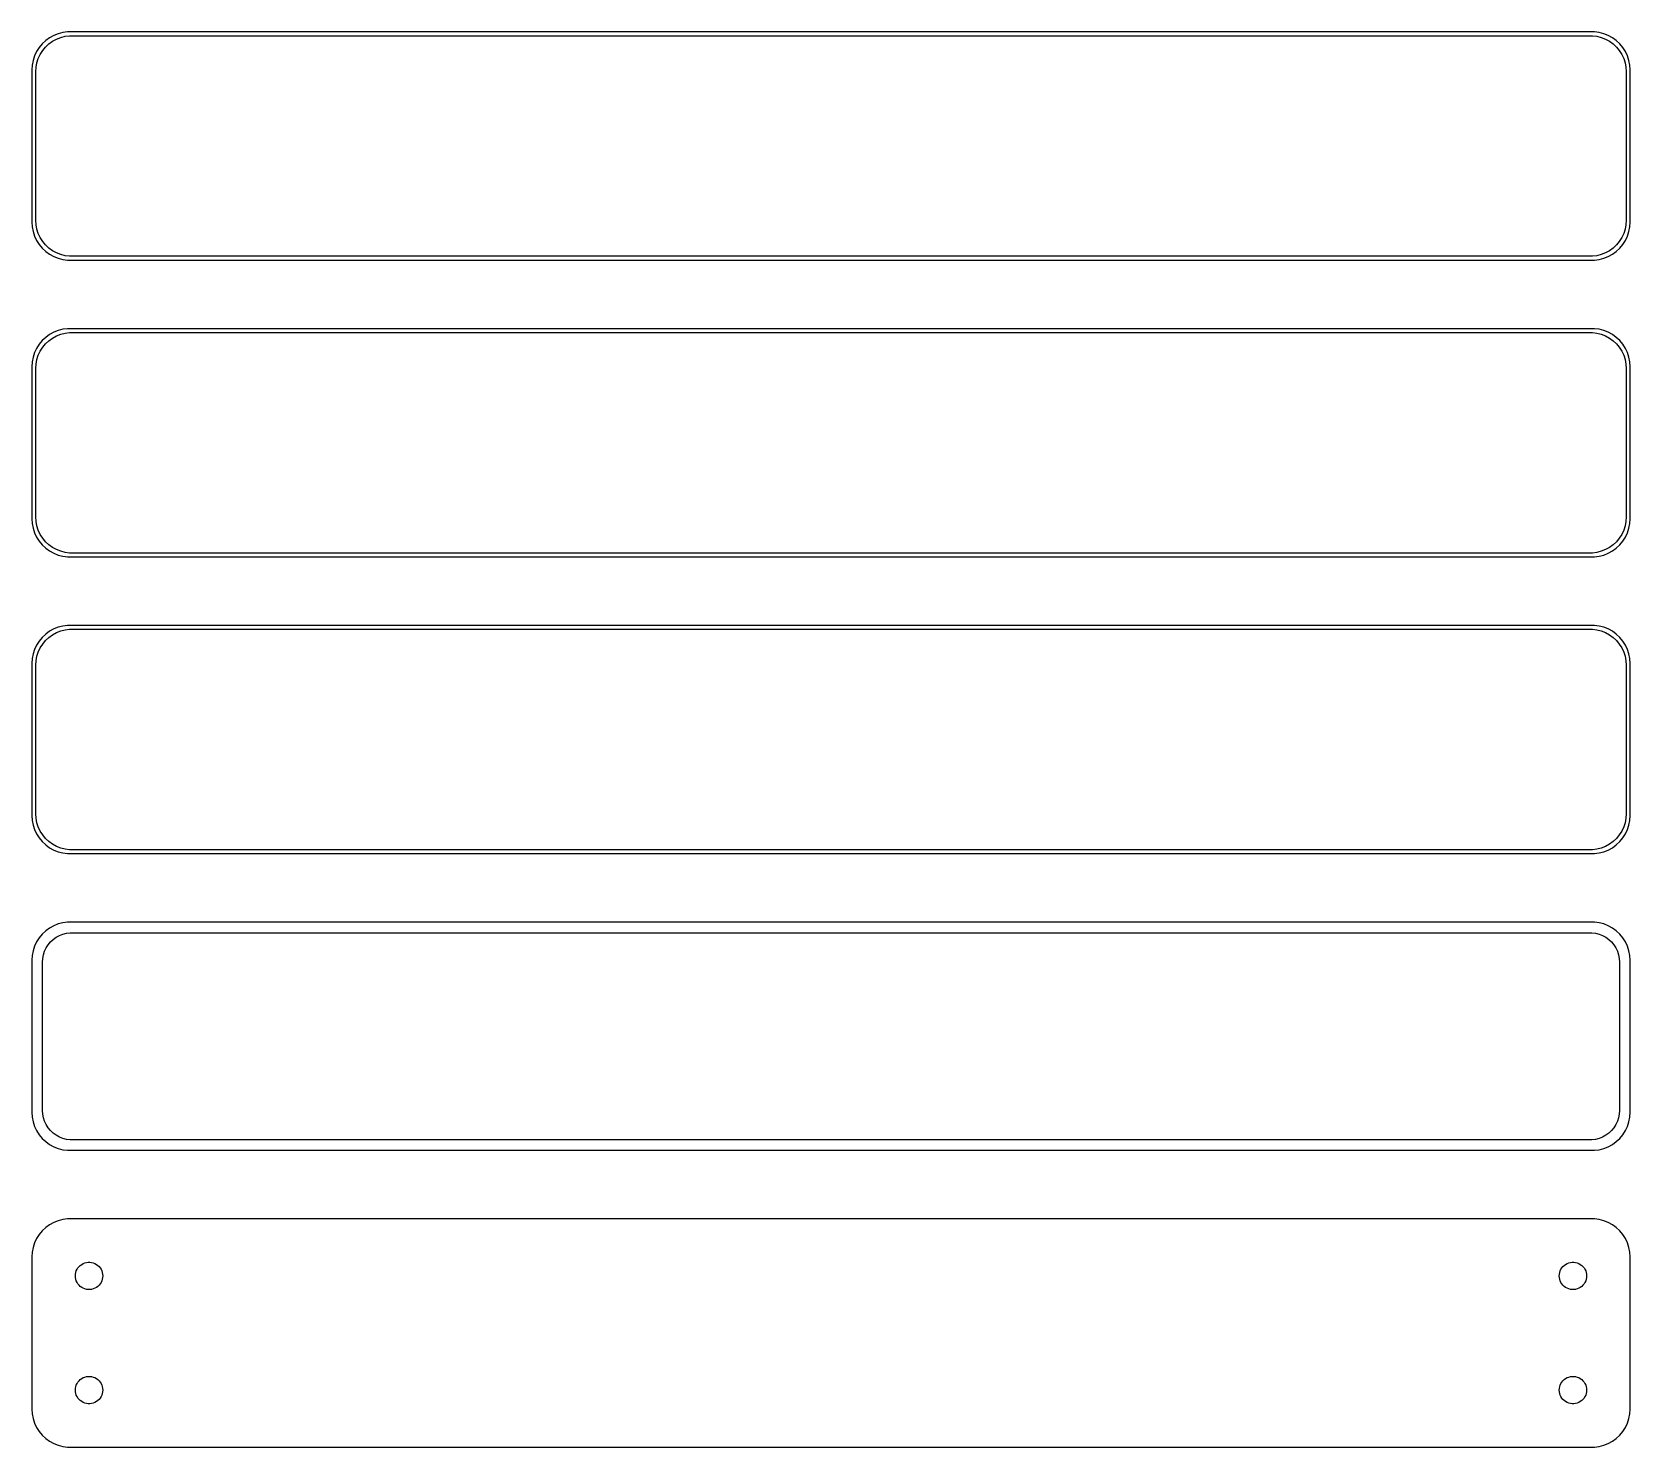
# Model space of a CAD drawing. Header units: metres. Extents: x -105 to 105, y 141 to 327.
import ezdxf

# ---------------------------------------------------------------- set-up
doc = ezdxf.new("R2010")
doc.units = ezdxf.units.M

msp = doc.modelspace()

# ---------------------------------------------------------------- linework, layer by layer
for p, q in [((-103.187, 325.853), (-103.645, 325.423)), ((-102.679, 326.222), (-103.187, 325.853)), ((-102.778, 325.41), (-102.295, 325.761)), ((-102.129, 326.524), (-102.679, 326.222)), ((-102.295, 325.761), (-101.772, 326.048)), ((-101.545, 326.755), (-102.129, 326.524)), ((-101.772, 326.048), (-101.218, 326.268)), ((-100.937, 326.911), (-101.545, 326.755)), ((-101.218, 326.268), (-100.64, 326.416)), ((-100.314, 326.99), (-100.937, 326.911)), ((-100.64, 326.416), (-100.048, 326.491)), ((100.314, 326.99), (-100.314, 326.99)), ((-100.048, 326.491), (100.048, 326.491)), ((100.048, 326.491), (100.64, 326.416)), ((100.937, 326.911), (100.314, 326.99)), ((100.64, 326.416), (101.218, 326.268)), ((101.545, 326.755), (100.937, 326.911)), ((101.218, 326.268), (101.772, 326.048)), ((102.129, 326.524), (101.545, 326.755)), ((101.772, 326.048), (102.295, 325.761)), ((102.679, 326.222), (102.129, 326.524)), ((102.295, 325.761), (102.778, 325.41)), ((103.187, 325.853), (102.679, 326.222)), ((103.645, 325.423), (103.187, 325.853)), ((-104.649, 323.841), (-104.843, 323.243)), ((-104.382, 324.409), (-104.649, 323.841)), ((-104.045, 324.939), (-104.382, 324.409)), ((-104.351, 322.931), (-104.166, 323.499)), ((-104.166, 323.499), (-103.912, 324.038)), ((-103.645, 325.423), (-104.045, 324.939)), ((-103.912, 324.038), (-103.593, 324.542)), ((-103.593, 324.542), (-103.213, 325.002)), ((-103.213, 325.002), (-102.778, 325.41)), ((102.778, 325.41), (103.213, 325.002)), ((103.213, 325.002), (103.593, 324.542)), ((103.593, 324.542), (103.912, 324.038)), ((104.045, 324.939), (103.645, 325.423)), ((103.912, 324.038), (104.166, 323.499)), ((104.382, 324.409), (104.045, 324.939)), ((104.166, 323.499), (104.351, 322.931)), ((104.649, 323.841), (104.382, 324.409)), ((104.843, 323.243), (104.649, 323.841)), ((-104.961, 322.627), (-105, 322)), ((-105, 322), (-105, 302)), ((-104.843, 323.243), (-104.961, 322.627)), ((-104.5, 321.75), (-104.463, 322.345)), ((-104.5, 302.25), (-104.5, 321.75)), ((-104.463, 322.345), (-104.351, 322.931)), ((104.351, 322.931), (104.463, 322.345)), ((104.463, 322.345), (104.5, 321.75)), ((104.5, 321.75), (104.5, 302.25)), ((104.961, 322.627), (104.843, 323.243)), ((105, 322), (104.961, 322.627)), ((105, 302), (105, 322)), ((-105, 302), (-104.961, 301.373)), ((-104.961, 301.373), (-104.843, 300.757)), ((-104.843, 300.757), (-104.649, 300.159)), ((-104.463, 301.655), (-104.5, 302.25)), ((-104.351, 301.069), (-104.463, 301.655)), ((-104.166, 300.501), (-104.351, 301.069)), ((-103.912, 299.962), (-104.166, 300.501)), ((104.166, 300.501), (103.912, 299.962)), ((104.351, 301.069), (104.166, 300.501)), ((104.463, 301.655), (104.351, 301.069)), ((104.5, 302.25), (104.463, 301.655)), ((104.649, 300.159), (104.843, 300.757)), ((104.843, 300.757), (104.961, 301.373)), ((104.961, 301.373), (105, 302)), ((-104.649, 300.159), (-104.382, 299.591)), ((-104.382, 299.591), (-104.045, 299.061)), ((-104.045, 299.061), (-103.645, 298.577)), ((-103.593, 299.458), (-103.912, 299.962)), ((-103.645, 298.577), (-103.187, 298.147)), ((-103.213, 298.998), (-103.593, 299.458)), ((-102.778, 298.59), (-103.213, 298.998)), ((-102.295, 298.239), (-102.778, 298.59)), ((-101.772, 297.952), (-102.295, 298.239)), ((102.295, 298.239), (101.772, 297.952)), ((102.778, 298.59), (102.295, 298.239)), ((103.213, 298.998), (102.778, 298.59)), ((103.187, 298.147), (103.645, 298.577)), ((103.593, 299.458), (103.213, 298.998)), ((103.912, 299.962), (103.593, 299.458)), ((103.645, 298.577), (104.045, 299.061)), ((104.045, 299.061), (104.382, 299.591)), ((104.382, 299.591), (104.649, 300.159)), ((-103.187, 298.147), (-102.679, 297.778)), ((-102.679, 297.778), (-102.129, 297.476)), ((-102.129, 297.476), (-101.545, 297.245)), ((-101.218, 297.732), (-101.772, 297.952)), ((-101.545, 297.245), (-100.937, 297.089)), ((-100.64, 297.584), (-101.218, 297.732)), ((-100.937, 297.089), (-100.314, 297.01)), ((-100.048, 297.509), (-100.64, 297.584)), ((-100.314, 297.01), (100.314, 297.01)), ((100.048, 297.509), (-100.048, 297.509)), ((100.64, 297.584), (100.048, 297.509)), ((100.314, 297.01), (100.937, 297.089)), ((101.218, 297.732), (100.64, 297.584)), ((100.937, 297.089), (101.545, 297.245)), ((101.772, 297.952), (101.218, 297.732)), ((101.545, 297.245), (102.129, 297.476)), ((102.129, 297.476), (102.679, 297.778)), ((102.679, 297.778), (103.187, 298.147)), ((-101.545, 287.755), (-102.129, 287.524)), ((-100.937, 287.911), (-101.545, 287.755)), ((-100.314, 287.99), (-100.937, 287.911)), ((100.314, 287.99), (-100.314, 287.99)), ((100.937, 287.911), (100.314, 287.99)), ((101.545, 287.755), (100.937, 287.911)), ((102.129, 287.524), (101.545, 287.755)), ((-104.045, 285.939), (-104.382, 285.409)), ((-103.645, 286.423), (-104.045, 285.939)), ((-103.187, 286.853), (-103.645, 286.423)), ((-103.593, 285.542), (-103.213, 286.002)), ((-103.213, 286.002), (-102.778, 286.41)), ((-102.679, 287.222), (-103.187, 286.853)), ((-102.778, 286.41), (-102.295, 286.761)), ((-102.129, 287.524), (-102.679, 287.222)), ((-102.295, 286.761), (-101.772, 287.048)), ((-101.772, 287.048), (-101.218, 287.268)), ((-101.218, 287.268), (-100.64, 287.416)), ((-100.64, 287.416), (-100.048, 287.491)), ((-100.048, 287.491), (100.048, 287.491)), ((100.048, 287.491), (100.64, 287.416)), ((100.64, 287.416), (101.218, 287.268)), ((101.218, 287.268), (101.772, 287.048)), ((101.772, 287.048), (102.295, 286.761)), ((102.679, 287.222), (102.129, 287.524)), ((102.295, 286.761), (102.778, 286.41)), ((103.187, 286.853), (102.679, 287.222)), ((102.778, 286.41), (103.213, 286.002)), ((103.645, 286.423), (103.187, 286.853)), ((103.213, 286.002), (103.593, 285.542)), ((104.045, 285.939), (103.645, 286.423)), ((104.382, 285.409), (104.045, 285.939)), ((-104.961, 283.627), (-105, 283)), ((-104.843, 284.243), (-104.961, 283.627)), ((-104.649, 284.841), (-104.843, 284.243)), ((-104.382, 285.409), (-104.649, 284.841)), ((-104.463, 283.345), (-104.351, 283.931)), ((-104.351, 283.931), (-104.166, 284.499)), ((-104.166, 284.499), (-103.912, 285.038)), ((-103.912, 285.038), (-103.593, 285.542)), ((103.593, 285.542), (103.912, 285.038)), ((103.912, 285.038), (104.166, 284.499)), ((104.166, 284.499), (104.351, 283.931)), ((104.351, 283.931), (104.463, 283.345)), ((104.649, 284.841), (104.382, 285.409)), ((104.843, 284.243), (104.649, 284.841)), ((104.961, 283.627), (104.843, 284.243)), ((105, 283), (104.961, 283.627)), ((-105, 283), (-105, 263)), ((-104.5, 282.75), (-104.463, 283.345)), ((-104.5, 263.25), (-104.5, 282.75)), ((104.463, 283.345), (104.5, 282.75)), ((104.5, 282.75), (104.5, 263.25)), ((105, 263), (105, 283)), ((-105, 263), (-104.961, 262.373)), ((-104.463, 262.655), (-104.5, 263.25)), ((-104.351, 262.069), (-104.463, 262.655)), ((104.463, 262.655), (104.351, 262.069)), ((104.5, 263.25), (104.463, 262.655)), ((104.961, 262.373), (105, 263)), ((-104.961, 262.373), (-104.843, 261.757)), ((-104.843, 261.757), (-104.649, 261.159)), ((-104.649, 261.159), (-104.382, 260.591)), ((-104.382, 260.591), (-104.045, 260.061)), ((-104.166, 261.501), (-104.351, 262.069)), ((-103.912, 260.962), (-104.166, 261.501)), ((-103.593, 260.458), (-103.912, 260.962)), ((-103.213, 259.998), (-103.593, 260.458)), ((103.593, 260.458), (103.213, 259.998)), ((103.912, 260.962), (103.593, 260.458)), ((104.166, 261.501), (103.912, 260.962)), ((104.045, 260.061), (104.382, 260.591)), ((104.351, 262.069), (104.166, 261.501)), ((104.382, 260.591), (104.649, 261.159)), ((104.649, 261.159), (104.843, 261.757)), ((104.843, 261.757), (104.961, 262.373)), ((-104.045, 260.061), (-103.645, 259.577)), ((-103.645, 259.577), (-103.187, 259.147)), ((-102.778, 259.59), (-103.213, 259.998)), ((-103.187, 259.147), (-102.679, 258.778)), ((-102.295, 259.239), (-102.778, 259.59)), ((-102.679, 258.778), (-102.129, 258.476)), ((-101.772, 258.952), (-102.295, 259.239)), ((-102.129, 258.476), (-101.545, 258.245)), ((-101.218, 258.732), (-101.772, 258.952)), ((-100.64, 258.584), (-101.218, 258.732)), ((-100.048, 258.509), (-100.64, 258.584)), ((100.048, 258.509), (-100.048, 258.509)), ((100.64, 258.584), (100.048, 258.509)), ((101.218, 258.732), (100.64, 258.584)), ((101.772, 258.952), (101.218, 258.732)), ((101.545, 258.245), (102.129, 258.476)), ((102.295, 259.239), (101.772, 258.952)), ((102.129, 258.476), (102.679, 258.778)), ((102.778, 259.59), (102.295, 259.239)), ((102.679, 258.778), (103.187, 259.147)), ((103.213, 259.998), (102.778, 259.59)), ((103.187, 259.147), (103.645, 259.577)), ((103.645, 259.577), (104.045, 260.061)), ((-101.545, 258.245), (-100.937, 258.089)), ((-100.937, 258.089), (-100.314, 258.01)), ((-100.314, 258.01), (100.314, 258.01)), ((100.314, 258.01), (100.937, 258.089)), ((100.937, 258.089), (101.545, 258.245)), ((-103.187, 247.853), (-103.645, 247.423)), ((-102.679, 248.222), (-103.187, 247.853)), ((-102.129, 248.524), (-102.679, 248.222)), ((-102.295, 247.761), (-101.772, 248.048)), ((-101.545, 248.755), (-102.129, 248.524)), ((-101.772, 248.048), (-101.218, 248.268)), ((-100.937, 248.911), (-101.545, 248.755)), ((-101.218, 248.268), (-100.64, 248.416)), ((-100.314, 248.99), (-100.937, 248.911)), ((-100.64, 248.416), (-100.048, 248.491)), ((100.314, 248.99), (-100.314, 248.99)), ((-100.048, 248.491), (100.048, 248.491)), ((100.048, 248.491), (100.64, 248.416)), ((100.937, 248.911), (100.314, 248.99)), ((100.64, 248.416), (101.218, 248.268)), ((101.545, 248.755), (100.937, 248.911)), ((101.218, 248.268), (101.772, 248.048)), ((102.129, 248.524), (101.545, 248.755)), ((101.772, 248.048), (102.295, 247.761)), ((102.679, 248.222), (102.129, 248.524)), ((103.187, 247.853), (102.679, 248.222)), ((103.645, 247.423), (103.187, 247.853)), ((-104.649, 245.841), (-104.843, 245.243)), ((-104.382, 246.409), (-104.649, 245.841)), ((-104.045, 246.939), (-104.382, 246.409)), ((-104.166, 245.499), (-103.912, 246.038)), ((-103.645, 247.423), (-104.045, 246.939)), ((-103.912, 246.038), (-103.593, 246.542)), ((-103.593, 246.542), (-103.213, 247.002)), ((-103.213, 247.002), (-102.778, 247.41)), ((-102.778, 247.41), (-102.295, 247.761)), ((102.295, 247.761), (102.778, 247.41)), ((102.778, 247.41), (103.213, 247.002)), ((103.213, 247.002), (103.593, 246.542)), ((103.593, 246.542), (103.912, 246.038)), ((104.045, 246.939), (103.645, 247.423)), ((103.912, 246.038), (104.166, 245.499)), ((104.382, 246.409), (104.045, 246.939)), ((104.649, 245.841), (104.382, 246.409)), ((104.843, 245.243), (104.649, 245.841)), ((-104.961, 244.627), (-105, 244)), ((-105, 244), (-105, 224)), ((-104.843, 245.243), (-104.961, 244.627)), ((-104.5, 243.75), (-104.463, 244.345)), ((-104.5, 224.25), (-104.5, 243.75)), ((-104.463, 244.345), (-104.351, 244.931)), ((-104.351, 244.931), (-104.166, 245.499)), ((104.166, 245.499), (104.351, 244.931)), ((104.351, 244.931), (104.463, 244.345)), ((104.463, 244.345), (104.5, 243.75)), ((104.5, 243.75), (104.5, 224.25)), ((104.961, 244.627), (104.843, 245.243)), ((105, 244), (104.961, 244.627)), ((105, 224), (105, 244)), ((-105, 224), (-104.961, 223.373)), ((-104.961, 223.373), (-104.843, 222.757)), ((-104.843, 222.757), (-104.649, 222.159)), ((-104.463, 223.655), (-104.5, 224.25)), ((-104.351, 223.069), (-104.463, 223.655)), ((-104.166, 222.501), (-104.351, 223.069)), ((104.351, 223.069), (104.166, 222.501)), ((104.463, 223.655), (104.351, 223.069)), ((104.5, 224.25), (104.463, 223.655)), ((104.649, 222.159), (104.843, 222.757)), ((104.843, 222.757), (104.961, 223.373)), ((104.961, 223.373), (105, 224)), ((-104.649, 222.159), (-104.382, 221.591)), ((-104.382, 221.591), (-104.045, 221.061)), ((-103.912, 221.962), (-104.166, 222.501)), ((-104.045, 221.061), (-103.645, 220.577)), ((-103.593, 221.458), (-103.912, 221.962)), ((-103.645, 220.577), (-103.187, 220.147)), ((-103.213, 220.998), (-103.593, 221.458)), ((-102.778, 220.59), (-103.213, 220.998)), ((-102.295, 220.239), (-102.778, 220.59)), ((102.778, 220.59), (102.295, 220.239)), ((103.213, 220.998), (102.778, 220.59)), ((103.187, 220.147), (103.645, 220.577)), ((103.593, 221.458), (103.213, 220.998)), ((103.912, 221.962), (103.593, 221.458)), ((103.645, 220.577), (104.045, 221.061)), ((104.166, 222.501), (103.912, 221.962)), ((104.045, 221.061), (104.382, 221.591)), ((104.382, 221.591), (104.649, 222.159)), ((-103.187, 220.147), (-102.679, 219.778)), ((-102.679, 219.778), (-102.129, 219.476)), ((-101.772, 219.952), (-102.295, 220.239)), ((-102.129, 219.476), (-101.545, 219.245)), ((-101.218, 219.732), (-101.772, 219.952)), ((-101.545, 219.245), (-100.937, 219.089)), ((-100.64, 219.584), (-101.218, 219.732)), ((-100.937, 219.089), (-100.314, 219.01)), ((-100.048, 219.509), (-100.64, 219.584)), ((-100.314, 219.01), (100.314, 219.01)), ((100.048, 219.509), (-100.048, 219.509)), ((100.64, 219.584), (100.048, 219.509)), ((100.314, 219.01), (100.937, 219.089)), ((101.218, 219.732), (100.64, 219.584)), ((100.937, 219.089), (101.545, 219.245)), ((101.772, 219.952), (101.218, 219.732)), ((101.545, 219.245), (102.129, 219.476)), ((102.295, 220.239), (101.772, 219.952)), ((102.129, 219.476), (102.679, 219.778)), ((102.679, 219.778), (103.187, 220.147)), ((-104.045, 207.939), (-104.382, 207.409)), ((-103.645, 208.423), (-104.045, 207.939)), ((-103.187, 208.853), (-103.645, 208.423)), ((-102.679, 209.222), (-103.187, 208.853)), ((-102.129, 209.524), (-102.679, 209.222)), ((-102.216, 207.731), (-101.823, 208.017)), ((-101.545, 209.755), (-102.129, 209.524)), ((-101.823, 208.017), (-101.398, 208.251)), ((-100.937, 209.911), (-101.545, 209.755)), ((-101.398, 208.251), (-100.946, 208.43)), ((-100.946, 208.43), (-100.475, 208.551)), ((-100.314, 209.99), (-100.937, 209.911)), ((-100.475, 208.551), (-99.993, 208.612)), ((100.314, 209.99), (-100.314, 209.99)), ((-99.993, 208.612), (99.993, 208.612)), ((99.993, 208.612), (100.475, 208.551)), ((100.937, 209.911), (100.314, 209.99)), ((100.475, 208.551), (100.946, 208.43)), ((101.545, 209.755), (100.937, 209.911)), ((100.946, 208.43), (101.398, 208.251)), ((101.398, 208.251), (101.823, 208.017)), ((102.129, 209.524), (101.545, 209.755)), ((101.823, 208.017), (102.216, 207.731)), ((102.679, 209.222), (102.129, 209.524)), ((103.187, 208.853), (102.679, 209.222)), ((103.645, 208.423), (103.187, 208.853)), ((104.045, 207.939), (103.645, 208.423)), ((104.382, 207.409), (104.045, 207.939)), ((-104.843, 206.243), (-104.961, 205.627)), ((-104.649, 206.841), (-104.843, 206.243)), ((-104.382, 207.409), (-104.649, 206.841)), ((-103.498, 205.712), (-103.348, 206.174)), ((-103.348, 206.174), (-103.141, 206.614)), ((-103.141, 206.614), (-102.88, 207.024)), ((-102.88, 207.024), (-102.571, 207.399)), ((-102.571, 207.399), (-102.216, 207.731)), ((102.216, 207.731), (102.571, 207.399)), ((102.571, 207.399), (102.88, 207.024)), ((102.88, 207.024), (103.141, 206.614)), ((103.141, 206.614), (103.348, 206.174)), ((103.348, 206.174), (103.498, 205.712)), ((104.649, 206.841), (104.382, 207.409)), ((104.843, 206.243), (104.649, 206.841)), ((104.961, 205.627), (104.843, 206.243)), ((-104.961, 205.627), (-105, 205)), ((-105, 205), (-105, 185)), ((-103.619, 204.75), (-103.589, 205.235)), ((-103.619, 185.25), (-103.619, 204.75)), ((-103.589, 205.235), (-103.498, 205.712)), ((103.498, 205.712), (103.589, 205.235)), ((103.589, 205.235), (103.619, 204.75)), ((103.619, 204.75), (103.619, 185.25)), ((105, 205), (104.961, 205.627)), ((105, 185), (105, 205)), ((-105, 185), (-104.961, 184.373)), ((-103.589, 184.765), (-103.619, 185.25)), ((103.619, 185.25), (103.589, 184.765)), ((104.961, 184.373), (105, 185)), ((-104.961, 184.373), (-104.843, 183.757)), ((-104.843, 183.757), (-104.649, 183.159)), ((-104.649, 183.159), (-104.382, 182.591)), ((-103.498, 184.288), (-103.589, 184.765)), ((-103.348, 183.826), (-103.498, 184.288)), ((-103.141, 183.386), (-103.348, 183.826)), ((-102.88, 182.976), (-103.141, 183.386)), ((-102.571, 182.601), (-102.88, 182.976)), ((102.88, 182.976), (102.571, 182.601)), ((103.141, 183.386), (102.88, 182.976)), ((103.348, 183.826), (103.141, 183.386)), ((103.498, 184.288), (103.348, 183.826)), ((103.589, 184.765), (103.498, 184.288)), ((104.382, 182.591), (104.649, 183.159)), ((104.649, 183.159), (104.843, 183.757)), ((104.843, 183.757), (104.961, 184.373)), ((-104.382, 182.591), (-104.045, 182.061)), ((-104.045, 182.061), (-103.645, 181.577)), ((-103.645, 181.577), (-103.187, 181.147)), ((-103.187, 181.147), (-102.679, 180.778)), ((-102.679, 180.778), (-102.129, 180.476)), ((-102.216, 182.269), (-102.571, 182.601)), ((-101.823, 181.983), (-102.216, 182.269)), ((-101.398, 181.749), (-101.823, 181.983)), ((-100.946, 181.57), (-101.398, 181.749)), ((-100.475, 181.449), (-100.946, 181.57)), ((-99.993, 181.388), (-100.475, 181.449)), ((99.993, 181.388), (-99.993, 181.388)), ((100.475, 181.449), (99.993, 181.388)), ((100.946, 181.57), (100.475, 181.449)), ((101.398, 181.749), (100.946, 181.57)), ((101.823, 181.983), (101.398, 181.749)), ((102.216, 182.269), (101.823, 181.983)), ((102.129, 180.476), (102.679, 180.778)), ((102.571, 182.601), (102.216, 182.269)), ((102.679, 180.778), (103.187, 181.147)), ((103.187, 181.147), (103.645, 181.577)), ((103.645, 181.577), (104.045, 182.061)), ((104.045, 182.061), (104.382, 182.591)), ((-102.129, 180.476), (-101.545, 180.245)), ((-101.545, 180.245), (-100.937, 180.089)), ((-100.937, 180.089), (-100.314, 180.01)), ((-100.314, 180.01), (100.314, 180.01)), ((100.314, 180.01), (100.937, 180.089)), ((100.937, 180.089), (101.545, 180.245)), ((101.545, 180.245), (102.129, 180.476)), ((-102.679, 170.222), (-103.187, 169.853)), ((-102.129, 170.524), (-102.679, 170.222)), ((-101.545, 170.755), (-102.129, 170.524)), ((-100.937, 170.911), (-101.545, 170.755)), ((-100.314, 170.99), (-100.937, 170.911)), ((100.314, 170.99), (-100.314, 170.99)), ((100.937, 170.911), (100.314, 170.99)), ((101.545, 170.755), (100.937, 170.911)), ((102.129, 170.524), (101.545, 170.755)), ((102.679, 170.222), (102.129, 170.524)), ((103.187, 169.853), (102.679, 170.222)), ((-104.382, 168.409), (-104.649, 167.841)), ((-104.045, 168.939), (-104.382, 168.409)), ((-103.645, 169.423), (-104.045, 168.939)), ((-103.187, 169.853), (-103.645, 169.423)), ((103.645, 169.423), (103.187, 169.853)), ((104.045, 168.939), (103.645, 169.423)), ((104.382, 168.409), (104.045, 168.939)), ((104.649, 167.841), (104.382, 168.409)), ((-104.961, 166.627), (-105, 166)), ((-105, 166), (-105, 146)), ((-104.843, 167.243), (-104.961, 166.627)), ((-104.649, 167.841), (-104.843, 167.243)), ((104.843, 167.243), (104.649, 167.841)), ((104.961, 166.627), (104.843, 167.243)), ((105, 166), (104.961, 166.627)), ((105, 146), (105, 166)), ((-99.2858, 163.726), (-99.2434, 163.948)), ((-99.2434, 163.948), (-99.1736, 164.163)), ((-99.1736, 164.163), (-99.0773, 164.367)), ((-99.0773, 164.367), (-98.9562, 164.558)), ((-98.9562, 164.558), (-98.8121, 164.732)), ((-98.8121, 164.732), (-98.6474, 164.887)), ((-98.6474, 164.887), (-98.4645, 165.02)), ((-98.4645, 165.02), (-98.2664, 165.129)), ((-98.2664, 165.129), (-98.0562, 165.212)), ((-98.0562, 165.212), (-97.8373, 165.268)), ((-97.8373, 165.268), (-97.613, 165.296)), ((-97.613, 165.296), (-97.387, 165.296)), ((-97.387, 165.296), (-97.1627, 165.268)), ((-97.1627, 165.268), (-96.9438, 165.212)), ((-96.9438, 165.212), (-96.7336, 165.129)), ((-96.7336, 165.129), (-96.5355, 165.02)), ((-96.5355, 165.02), (-96.3526, 164.887)), ((-96.3526, 164.887), (-96.1879, 164.732)), ((-96.1879, 164.732), (-96.0438, 164.558)), ((-96.0438, 164.558), (-95.9226, 164.367)), ((-95.9226, 164.367), (-95.8264, 164.163)), ((-95.8264, 164.163), (-95.7565, 163.948)), ((-95.7565, 163.948), (-95.7142, 163.726)), ((95.7142, 163.726), (95.7565, 163.948)), ((95.7565, 163.948), (95.8264, 164.163)), ((95.8264, 164.163), (95.9226, 164.367)), ((95.9226, 164.367), (96.0438, 164.558)), ((96.0438, 164.558), (96.1879, 164.732)), ((96.1879, 164.732), (96.3526, 164.887)), ((96.3526, 164.887), (96.5355, 165.02)), ((96.5355, 165.02), (96.7336, 165.129)), ((96.7336, 165.129), (96.9438, 165.212)), ((96.9438, 165.212), (97.1627, 165.268)), ((97.1627, 165.268), (97.387, 165.296)), ((97.387, 165.296), (97.613, 165.296)), ((97.613, 165.296), (97.8373, 165.268)), ((97.8373, 165.268), (98.0562, 165.212)), ((98.0562, 165.212), (98.2664, 165.129)), ((98.2664, 165.129), (98.4645, 165.02)), ((98.4645, 165.02), (98.6474, 164.887)), ((98.6474, 164.887), (98.8121, 164.732)), ((98.8121, 164.732), (98.9562, 164.558)), ((98.9562, 164.558), (99.0773, 164.367)), ((99.0773, 164.367), (99.1736, 164.163)), ((99.1736, 164.163), (99.2434, 163.948)), ((99.2434, 163.948), (99.2858, 163.726)), ((-99.3, 163.5), (-99.2858, 163.726)), ((-99.2858, 163.274), (-99.3, 163.5)), ((-99.2434, 163.052), (-99.2858, 163.274)), ((-99.1736, 162.837), (-99.2434, 163.052)), ((-99.0773, 162.633), (-99.1736, 162.837)), ((-98.9562, 162.442), (-99.0773, 162.633)), ((-98.8121, 162.268), (-98.9562, 162.442)), ((-98.6474, 162.113), (-98.8121, 162.268)), ((-98.4645, 161.98), (-98.6474, 162.113)), ((-98.2664, 161.871), (-98.4645, 161.98)), ((-98.0562, 161.788), (-98.2664, 161.871)), ((-97.8373, 161.732), (-98.0562, 161.788)), ((-97.613, 161.704), (-97.8373, 161.732)), ((-97.387, 161.704), (-97.613, 161.704)), ((-97.1627, 161.732), (-97.387, 161.704)), ((-96.9438, 161.788), (-97.1627, 161.732)), ((-96.7336, 161.871), (-96.9438, 161.788)), ((-96.5355, 161.98), (-96.7336, 161.871)), ((-96.3526, 162.113), (-96.5355, 161.98)), ((-96.1879, 162.268), (-96.3526, 162.113)), ((-96.0438, 162.442), (-96.1879, 162.268)), ((-95.9226, 162.633), (-96.0438, 162.442)), ((-95.8264, 162.837), (-95.9226, 162.633)), ((-95.7565, 163.052), (-95.8264, 162.837)), ((-95.7142, 163.274), (-95.7565, 163.052)), ((-95.7142, 163.726), (-95.7, 163.5)), ((-95.7, 163.5), (-95.7142, 163.274)), ((95.7, 163.5), (95.7142, 163.726)), ((95.7142, 163.274), (95.7, 163.5)), ((95.7565, 163.052), (95.7142, 163.274)), ((95.8264, 162.837), (95.7565, 163.052)), ((95.9226, 162.633), (95.8264, 162.837)), ((96.0438, 162.442), (95.9226, 162.633)), ((96.1879, 162.268), (96.0438, 162.442)), ((96.3526, 162.113), (96.1879, 162.268)), ((96.5355, 161.98), (96.3526, 162.113)), ((96.7336, 161.871), (96.5355, 161.98)), ((96.9438, 161.788), (96.7336, 161.871)), ((97.1627, 161.732), (96.9438, 161.788)), ((97.387, 161.704), (97.1627, 161.732)), ((97.613, 161.704), (97.387, 161.704)), ((97.8373, 161.732), (97.613, 161.704)), ((98.0562, 161.788), (97.8373, 161.732)), ((98.2664, 161.871), (98.0562, 161.788)), ((98.4645, 161.98), (98.2664, 161.871)), ((98.6474, 162.113), (98.4645, 161.98)), ((98.8121, 162.268), (98.6474, 162.113)), ((98.9562, 162.442), (98.8121, 162.268)), ((99.0773, 162.633), (98.9562, 162.442)), ((99.1736, 162.837), (99.0773, 162.633)), ((99.2434, 163.052), (99.1736, 162.837)), ((99.2858, 163.274), (99.2434, 163.052)), ((99.2858, 163.726), (99.3, 163.5)), ((99.3, 163.5), (99.2858, 163.274)), ((-99.2434, 148.948), (-99.1736, 149.163)), ((-99.1736, 149.163), (-99.0773, 149.367)), ((-99.0773, 149.367), (-98.9562, 149.558)), ((-98.9562, 149.558), (-98.8121, 149.732)), ((-98.8121, 149.732), (-98.6474, 149.887)), ((-98.6474, 149.887), (-98.4645, 150.02)), ((-98.4645, 150.02), (-98.2664, 150.129)), ((-98.2664, 150.129), (-98.0562, 150.212)), ((-98.0562, 150.212), (-97.8373, 150.268)), ((-97.8373, 150.268), (-97.613, 150.296)), ((-97.613, 150.296), (-97.387, 150.296)), ((-97.387, 150.296), (-97.1627, 150.268)), ((-97.1627, 150.268), (-96.9438, 150.212)), ((-96.9438, 150.212), (-96.7336, 150.129)), ((-96.7336, 150.129), (-96.5355, 150.02)), ((-96.5355, 150.02), (-96.3526, 149.887)), ((-96.3526, 149.887), (-96.1879, 149.732)), ((-96.1879, 149.732), (-96.0438, 149.558)), ((-96.0438, 149.558), (-95.9226, 149.367)), ((-95.9226, 149.367), (-95.8264, 149.163)), ((-95.8264, 149.163), (-95.7565, 148.948)), ((95.7565, 148.948), (95.8264, 149.163)), ((95.8264, 149.163), (95.9226, 149.367)), ((95.9226, 149.367), (96.0438, 149.558)), ((96.0438, 149.558), (96.1879, 149.732)), ((96.1879, 149.732), (96.3526, 149.887)), ((96.3526, 149.887), (96.5355, 150.02)), ((96.5355, 150.02), (96.7336, 150.129)), ((96.7336, 150.129), (96.9438, 150.212)), ((96.9438, 150.212), (97.1627, 150.268)), ((97.1627, 150.268), (97.387, 150.296)), ((97.387, 150.296), (97.613, 150.296)), ((97.613, 150.296), (97.8373, 150.268)), ((97.8373, 150.268), (98.0562, 150.212)), ((98.0562, 150.212), (98.2664, 150.129)), ((98.2664, 150.129), (98.4645, 150.02)), ((98.4645, 150.02), (98.6474, 149.887)), ((98.6474, 149.887), (98.8121, 149.732)), ((98.8121, 149.732), (98.9562, 149.558)), ((98.9562, 149.558), (99.0773, 149.367)), ((99.0773, 149.367), (99.1736, 149.163)), ((99.1736, 149.163), (99.2434, 148.948)), ((-99.3, 148.5), (-99.2858, 148.726)), ((-99.2858, 148.274), (-99.3, 148.5)), ((-99.2858, 148.726), (-99.2434, 148.948)), ((-99.2434, 148.052), (-99.2858, 148.274)), ((-99.1736, 147.837), (-99.2434, 148.052)), ((-99.0773, 147.633), (-99.1736, 147.837)), ((-98.9562, 147.442), (-99.0773, 147.633)), ((-98.8121, 147.268), (-98.9562, 147.442)), ((-98.6474, 147.113), (-98.8121, 147.268)), ((-98.4645, 146.98), (-98.6474, 147.113)), ((-96.3526, 147.113), (-96.5355, 146.98)), ((-96.1879, 147.268), (-96.3526, 147.113)), ((-96.0438, 147.442), (-96.1879, 147.268)), ((-95.9226, 147.633), (-96.0438, 147.442)), ((-95.8264, 147.837), (-95.9226, 147.633)), ((-95.7565, 148.052), (-95.8264, 147.837)), ((-95.7565, 148.948), (-95.7142, 148.726)), ((-95.7142, 148.274), (-95.7565, 148.052)), ((-95.7142, 148.726), (-95.7, 148.5)), ((-95.7, 148.5), (-95.7142, 148.274)), ((95.7, 148.5), (95.7142, 148.726)), ((95.7142, 148.274), (95.7, 148.5)), ((95.7142, 148.726), (95.7565, 148.948)), ((95.7565, 148.052), (95.7142, 148.274)), ((95.8264, 147.837), (95.7565, 148.052)), ((95.9226, 147.633), (95.8264, 147.837)), ((96.0438, 147.442), (95.9226, 147.633)), ((96.1879, 147.268), (96.0438, 147.442)), ((96.3526, 147.113), (96.1879, 147.268)), ((96.5355, 146.98), (96.3526, 147.113)), ((98.6474, 147.113), (98.4645, 146.98)), ((98.8121, 147.268), (98.6474, 147.113)), ((98.9562, 147.442), (98.8121, 147.268)), ((99.0773, 147.633), (98.9562, 147.442)), ((99.1736, 147.837), (99.0773, 147.633)), ((99.2434, 148.052), (99.1736, 147.837)), ((99.2434, 148.948), (99.2858, 148.726)), ((99.2858, 148.274), (99.2434, 148.052)), ((99.2858, 148.726), (99.3, 148.5)), ((99.3, 148.5), (99.2858, 148.274)), ((-105, 146), (-104.961, 145.373)), ((-104.961, 145.373), (-104.843, 144.757)), ((-98.2664, 146.871), (-98.4645, 146.98)), ((-98.0562, 146.788), (-98.2664, 146.871)), ((-97.8373, 146.732), (-98.0562, 146.788)), ((-97.613, 146.704), (-97.8373, 146.732)), ((-97.387, 146.704), (-97.613, 146.704)), ((-97.1627, 146.732), (-97.387, 146.704)), ((-96.9438, 146.788), (-97.1627, 146.732)), ((-96.7336, 146.871), (-96.9438, 146.788)), ((-96.5355, 146.98), (-96.7336, 146.871)), ((96.7336, 146.871), (96.5355, 146.98)), ((96.9438, 146.788), (96.7336, 146.871)), ((97.1627, 146.732), (96.9438, 146.788)), ((97.387, 146.704), (97.1627, 146.732)), ((97.613, 146.704), (97.387, 146.704)), ((97.8373, 146.732), (97.613, 146.704)), ((98.0562, 146.788), (97.8373, 146.732)), ((98.2664, 146.871), (98.0562, 146.788)), ((98.4645, 146.98), (98.2664, 146.871)), ((104.843, 144.757), (104.961, 145.373)), ((104.961, 145.373), (105, 146)), ((-104.843, 144.757), (-104.649, 144.159)), ((-104.649, 144.159), (-104.382, 143.591)), ((-104.382, 143.591), (-104.045, 143.061)), ((-104.045, 143.061), (-103.645, 142.577)), ((103.645, 142.577), (104.045, 143.061)), ((104.045, 143.061), (104.382, 143.591)), ((104.382, 143.591), (104.649, 144.159)), ((104.649, 144.159), (104.843, 144.757)), ((-103.645, 142.577), (-103.187, 142.147)), ((-103.187, 142.147), (-102.679, 141.778)), ((-102.679, 141.778), (-102.129, 141.476)), ((-102.129, 141.476), (-101.545, 141.245)), ((-101.545, 141.245), (-100.937, 141.089)), ((-100.937, 141.089), (-100.314, 141.01)), ((-100.314, 141.01), (100.314, 141.01)), ((100.314, 141.01), (100.937, 141.089)), ((100.937, 141.089), (101.545, 141.245)), ((101.545, 141.245), (102.129, 141.476)), ((102.129, 141.476), (102.679, 141.778)), ((102.679, 141.778), (103.187, 142.147)), ((103.187, 142.147), (103.645, 142.577))]:
    msp.add_line(p, q)

doc.saveas('drawing.dxf')
